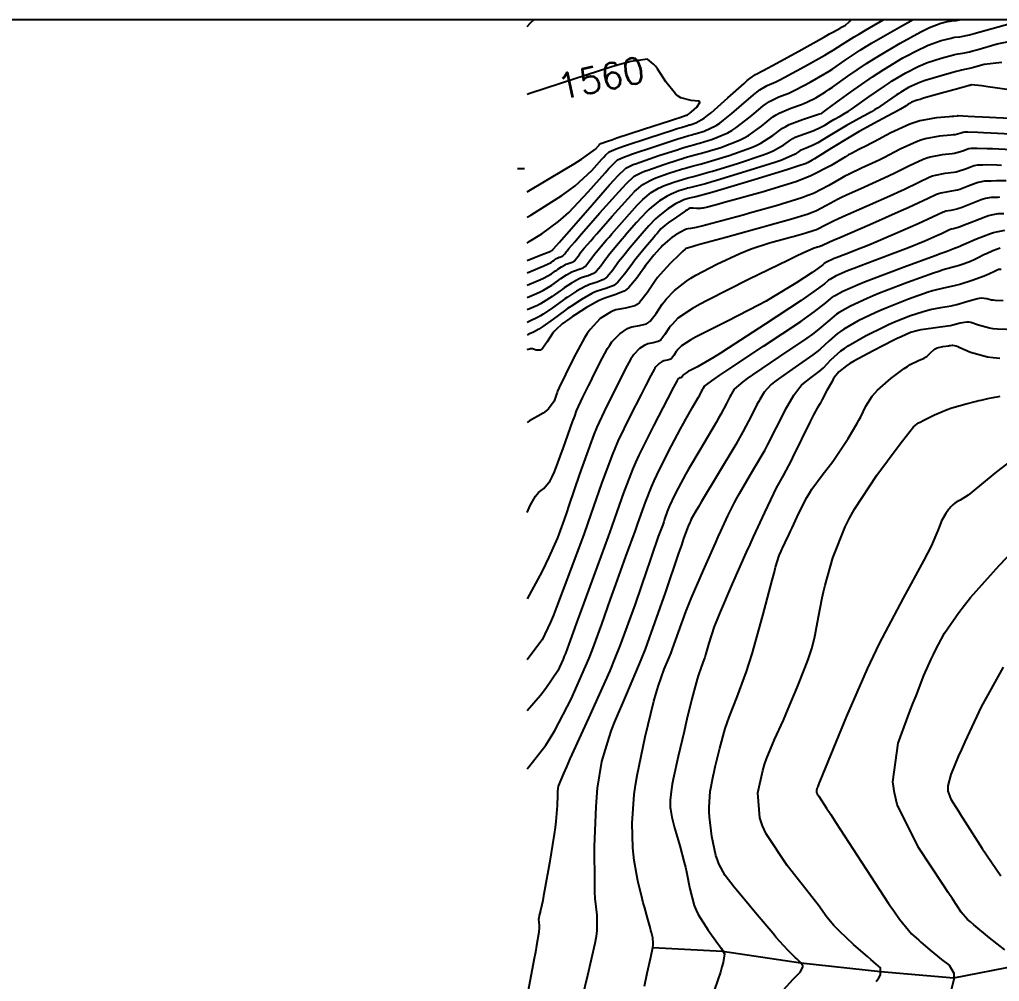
# Model space of a CAD drawing. Header units: metres. Extents: x 837117 to 838479, y 1189012 to 1191015.
# Drawn here: x 837401.5 to 837546.3, y 1190871.8 to 1191013.9 of the extents above; entities that cross this region are included whole.
import ezdxf

# ---------------------------------------------------------------- set-up
doc = ezdxf.new("R2010")
doc.units = ezdxf.units.M
doc.header["$LTSCALE"] = 0.3
for name, color, linetype in [('COTAS 10', 1, 'Continuous'), ('COTAS INT', 252, 'Continuous'), ('DRENAJE', 5, 'Continuous'), ('MARCO IMP', 130, 'Continuous')]:
    doc.layers.add(name, color=color, linetype=linetype)
doc.styles.get("Standard").update_dxf_attribs({"font": 'simplex.shx'})

msp = doc.modelspace()

# ---------------------------------------------------------------- linework, layer by layer
at = {"layer": 'COTAS 10'}
for points in [[(837476.51, 1191012.86), (837477.03, 1191013.38), (837477.58, 1191013.87)], [(837476.51, 1190974.64), (837477.81, 1190975.18), (837478.42, 1190975.44), (837478.95, 1190975.69), (837480.12, 1190976.32), (837480.72, 1190976.76), (837480.89, 1190976.87), (837481.05, 1190976.98), (837481.62, 1190977.36), (837482.16, 1190977.66), (837482.3, 1190977.73), (837482.44, 1190977.78), (837482.9, 1190977.92), (837483.31, 1190978.09), (837483.42, 1190978.17), (837483.52, 1190978.25), (837483.87, 1190978.67), (837484.24, 1190979.19), (837484.36, 1190979.34), (837484.48, 1190979.49), (837484.96, 1190980.08), (837485.91, 1190981.18), (837486.32, 1190981.66), (837486.8, 1190982.21), (837489.09, 1190984.83), (837491.43, 1190987.45), (837491.95, 1190987.99), (837492.41, 1190988.46), (837493.6, 1190989.52), (837494.69, 1190990.11), (837495.09, 1190990.29), (837495.53, 1190990.47), (837497.46, 1190991.16), (837499.33, 1190991.76), (837499.73, 1190991.88), (837500.08, 1190991.99), (837500.93, 1190992.21), (837502.08, 1190992.52), (837502.62, 1190992.68), (837503.26, 1190992.87), (837506.38, 1190993.81), (837509.65, 1190994.96), (837510.38, 1190995.28), (837511.04, 1190995.6), (837512.81, 1190996.76), (837514.26, 1190997.84), (837514.73, 1190998.1), (837515.22, 1190998.35), (837517.21, 1190999.13), (837518.96, 1190999.69), (837519.3, 1190999.79), (837519.57, 1190999.88), (837519.96, 1191000), (837520, 1191000.01), (837520.66, 1191000.49), (837521.6, 1191001.17), (837524.3, 1191003.14), (837527.54, 1191005.4), (837528.39, 1191005.96), (837529.22, 1191006.5), (837532.05, 1191008.2), (837534.55, 1191009.52), (837535.18, 1191009.81), (837535.77, 1191010.08), (837537.68, 1191010.76), (837539.15, 1191011.14), (837539.46, 1191011.21), (837539.74, 1191011.26), (837540.44, 1191011.34), (837541.86, 1191011.63), (837542.59, 1191011.82), (837543.48, 1191012.05), (837547.89, 1191013.31)], [(837476.51, 1190988.42), (837482.13, 1190991.76), (837483.46, 1190992.57), (837484.56, 1190993.26), (837486.6, 1190994.71), (837487.06, 1190995.22), (837487.15, 1190995.33), (837487.23, 1190995.41), (837487.39, 1190995.57), (837488.41, 1190995.92), (837489.02, 1190996.13), (837489.78, 1190996.38), (837493.74, 1190997.69), (837497.69, 1190998.98), (837498.45, 1190999.23), (837499.06, 1190999.43), (837500.03, 1190999.74), (837500.07, 1190999.75), (837500.09, 1190999.76), (837500.11, 1190999.76), (837500.21, 1190999.8), (837500.5, 1191000), (837500.5, 1191000), (837500.63, 1191000.11), (837500.79, 1191000.25), (837501.58, 1191000.95), (837502.03, 1191001.63), (837501.98, 1191001.75), (837501.85, 1191001.84), (837500.77, 1191001.93), (837499.23, 1191002.29), (837498.82, 1191002.56), (837498.42, 1191002.89), (837497.03, 1191004.7), (837495.79, 1191006.58), (837495.49, 1191006.97), (837495.2, 1191007.3), (837494.29, 1191008.01), (837491.83, 1191007.67), (837490.56, 1191007.33), (837489.04, 1191006.89), (837481.43, 1191004.44), (837476.92, 1191002.94), (837476.51, 1191002.8)], [(837555.84, 1190996.55), (837545.02, 1190997.1), (837543.97, 1190997.15), (837543.11, 1190997.19), (837541.62, 1190997.25), (837541.41, 1190997.25), (837541.35, 1190997.24), (837541.3, 1190997.24), (837541.14, 1190997.24), (837540.94, 1190997.2), (837540.87, 1190997.18), (837540.8, 1190997.16), (837540.47, 1190997.03), (837539.78, 1190996.87), (837539.47, 1190996.83), (837539.12, 1190996.79), (837537.43, 1190996.63), (837535.31, 1190996.24), (837534.69, 1190996.05), (837534.06, 1190995.82), (837531.65, 1190994.71), (837529.25, 1190993.46), (837528.62, 1190993.15), (837528.01, 1190992.85), (837525.94, 1190991.91), (837524.01, 1190991), (837523.48, 1190990.73), (837522.96, 1190990.44), (837521.11, 1190989.34), (837518.81, 1190988.18), (837518, 1190987.86), (837517.13, 1190987.53), (837513.34, 1190986.36), (837509.4, 1190985.28), (837508.42, 1190985), (837507.49, 1190984.75), (837504.53, 1190983.93), (837502.34, 1190983.34), (837501.89, 1190983.24), (837501.51, 1190983.15), (837500.71, 1190983.02), (837500.25, 1190982.96), (837500.09, 1190982.9), (837499.92, 1190982.84), (837499.18, 1190982.48), (837498.38, 1190982), (837498.17, 1190981.85), (837497.96, 1190981.71), (837497.25, 1190981.15), (837496.52, 1190980.48), (837496.31, 1190980.25), (837496.09, 1190980.02), (837495.23, 1190979.05), (837494.3, 1190977.88), (837494.02, 1190977.52), (837493.75, 1190977.14), (837492.7, 1190975.63), (837491.55, 1190974.27), (837491.2, 1190973.99), (837490.85, 1190973.75), (837489.49, 1190973.19), (837487.98, 1190972.73), (837487.53, 1190972.54), (837487.07, 1190972.33), (837485.31, 1190971.34), (837483.63, 1190970.26), (837483.22, 1190969.99), (837482.84, 1190969.73), (837481.68, 1190968.91), (837480.74, 1190968.05), (837480.5, 1190967.77), (837480.27, 1190967.48), (837479.49, 1190966.27), (837478.79, 1190965.28), (837478.61, 1190965.12), (837478.44, 1190965.01), (837477.84, 1190965.02), (837477.3, 1190965.24), (837477.16, 1190965.25), (837477.02, 1190965.25), (837476.55, 1190965.08), (837476.51, 1190965.06)], [(837546.98, 1190985.19), (837546.09, 1190985.16), (837545.06, 1190984.98), (837544.69, 1190984.87), (837544.28, 1190984.74), (837542.53, 1190984.06), (837540.87, 1190983.38), (837540.52, 1190983.25), (837540.22, 1190983.14), (837539.54, 1190982.95), (837539.17, 1190982.89), (837539.06, 1190982.85), (837538.95, 1190982.81), (837538.52, 1190982.61), (837537.75, 1190982.24), (837537.42, 1190982.09), (837537.05, 1190981.93), (837535.28, 1190981.15), (837532.87, 1190980.16), (837532.1, 1190979.86), (837531.28, 1190979.54), (837527.92, 1190978.28), (837524.79, 1190977.1), (837524.11, 1190976.84), (837523.52, 1190976.6), (837522.06, 1190975.95), (837521.25, 1190975.49), (837521.07, 1190975.37), (837520.9, 1190975.25), (837520.44, 1190974.84), (837518.89, 1190973.68), (837518.04, 1190973.09), (837517, 1190972.39), (837511.71, 1190968.88), (837506.23, 1190965.31), (837505.07, 1190964.58), (837504.06, 1190963.95), (837501.71, 1190962.58), (837500.6, 1190962.03), (837500.38, 1190961.91), (837500.19, 1190961.8), (837499.81, 1190961.56), (837499.67, 1190961.41), (837499.64, 1190961.37), (837499.6, 1190961.33), (837499.5, 1190961.17), (837499.4, 1190961.05), (837499.37, 1190961.02), (837499.34, 1190961), (837499.23, 1190960.97), (837499.1, 1190960.95), (837499.06, 1190960.94), (837499.03, 1190960.93), (837498.9, 1190960.84), (837498.77, 1190960.7), (837498.73, 1190960.65), (837498.7, 1190960.6), (837498.57, 1190960.35), (837497.97, 1190959.2), (837497.65, 1190958.58), (837497.26, 1190957.82), (837495.24, 1190953.96), (837493.05, 1190949.54), (837492.54, 1190948.44), (837492.08, 1190947.38), (837490.75, 1190943.96), (837489.44, 1190940.18), (837488.98, 1190938.89), (837488.48, 1190937.5), (837486.32, 1190931.61), (837484.29, 1190926.09), (837483.87, 1190924.92), (837483.5, 1190923.92), (837482.69, 1190921.61), (837482.18, 1190920.24), (837482.01, 1190919.82), (837481.83, 1190919.39), (837481.07, 1190917.68), (837479.3, 1190915.05), (837478.48, 1190914.03), (837477.52, 1190912.88), (837476.51, 1190911.76)], [(837548.68, 1190968.06), (837546.01, 1190968.14), (837545.39, 1190968.2), (837544.83, 1190968.28), (837543.23, 1190968.72), (837542.06, 1190969.1), (837541.76, 1190969.15), (837541.47, 1190969.17), (837540.51, 1190969.03), (837539.4, 1190968.73), (837539.02, 1190968.65), (837538.61, 1190968.58), (837536.85, 1190968.34), (837535.09, 1190968.1), (837534.67, 1190968.03), (837534.29, 1190967.95), (837533.18, 1190967.64), (837531.78, 1190967.02), (837531.22, 1190966.75), (837530.58, 1190966.44), (837527.66, 1190964.95), (837524.8, 1190963.39), (837524.2, 1190963.04), (837523.69, 1190962.72), (837522.57, 1190961.85), (837521.95, 1190961.03), (837521.76, 1190960.74), (837521.57, 1190960.42), (837520.82, 1190959.06), (837520.11, 1190957.73), (837519.95, 1190957.43), (837519.8, 1190957.17), (837519.39, 1190956.47), (837518.85, 1190955.47), (837518.61, 1190955.01), (837518.34, 1190954.47), (837517.07, 1190951.88), (837515.74, 1190949.17), (837515.43, 1190948.56), (837515.14, 1190948.01), (837514.33, 1190946.54), (837513.52, 1190945.04), (837513.23, 1190944.48), (837512.92, 1190943.85), (837511.57, 1190941.03), (837509.91, 1190937.45), (837509.41, 1190936.34), (837508.88, 1190935.17), (837506.8, 1190930.51), (837504.93, 1190926.12), (837504.53, 1190925.12), (837504.18, 1190924.22), (837503.35, 1190921.73), (837502.88, 1190920.04), (837502.76, 1190919.65), (837502.64, 1190919.27), (837502.23, 1190918.18), (837501.79, 1190916.91), (837501.65, 1190916.43), (837501.49, 1190915.9), (837500.87, 1190913.51), (837500.14, 1190910.53), (837499.93, 1190909.63), (837499.7, 1190908.69), (837498.83, 1190905), (837498.09, 1190901.63), (837497.95, 1190900.89), (837497.84, 1190900.23), (837497.65, 1190898.56), (837497.68, 1190897.49), (837497.7, 1190897.21), (837497.73, 1190896.94), (837497.89, 1190896.04), (837498.2, 1190894.88), (837498.32, 1190894.44), (837498.46, 1190893.96), (837499.08, 1190891.8), (837499.74, 1190889.32), (837499.91, 1190888.64), (837500.06, 1190887.94), (837500.54, 1190885.44), (837501.22, 1190882.97), (837501.49, 1190882.3), (837501.8, 1190881.65), (837503.25, 1190879.33), (837504.65, 1190877.42), (837504.93, 1190877.01), (837505.17, 1190876.66), (837505.66, 1190875.86), (837505.48, 1190874.57), (837505.31, 1190873.93), (837505.08, 1190873.15), (837503.77, 1190869.28)], [(837546.87, 1190918.21), (837543.61, 1190912.36), (837541.2, 1190907.18), (837540.68, 1190906.03), (837540.23, 1190905.01), (837539.12, 1190902.36), (837538.7, 1190900.67), (837538.68, 1190900.26), (837538.7, 1190899.87), (837539.12, 1190898.68), (837540.25, 1190896.94), (837540.71, 1190896.2), (837541.25, 1190895.36), (837543.73, 1190891.42), (837546.49, 1190887.35)]]:
    msp.add_lwpolyline(points, dxfattribs=at)
at = {"layer": 'COTAS INT'}
for points in [[(837476.51, 1190984.66), (837477.06, 1190985), (837481.65, 1190987.89), (837482.68, 1190988.61), (837483.61, 1190989.31), (837486.08, 1190991.56), (837487.56, 1190993.23), (837487.86, 1190993.57), (837488.11, 1190993.84), (837488.63, 1190994.36), (837489.66, 1190994.76), (837490.24, 1190994.96), (837490.93, 1190995.2), (837494.49, 1190996.38), (837498.02, 1190997.54), (837498.7, 1190997.76), (837499.26, 1190997.94), (837500.21, 1190998.24), (837500.47, 1190998.31), (837500.59, 1190998.34), (837500.74, 1190998.39), (837501.44, 1190998.6), (837502.69, 1190999.32), (837503.18, 1190999.69), (837503.57, 1191000), (837503.72, 1191000.12), (837506.2, 1191002.29), (837508.57, 1191004.43), (837509.05, 1191004.85), (837509.45, 1191005.19), (837510.24, 1191005.78), (837511.4, 1191006.36), (837512.03, 1191006.7), (837512.79, 1191007.11), (837516.65, 1191009.23), (837520.46, 1191011.34), (837521.2, 1191011.75), (837521.79, 1191012.08), (837522.75, 1191012.62), (837522.9, 1191012.71), (837522.98, 1191012.75), (837523.08, 1191012.81), (837523.54, 1191013.07), (837524.11, 1191013.52), (837524.27, 1191013.7), (837524.42, 1191013.87)], [(837476.51, 1190980.86), (837476.84, 1190981.08), (837478.69, 1190982.23), (837481.17, 1190984.02), (837481.91, 1190984.66), (837482.66, 1190985.36), (837485.55, 1190988.41), (837488.05, 1190991.24), (837488.56, 1190991.81), (837488.99, 1190992.27), (837489.87, 1190993.15), (837490.92, 1190993.6), (837491.45, 1190993.79), (837492.08, 1190994.02), (837495.23, 1190995.07), (837498.35, 1190996.09), (837498.96, 1190996.29), (837499.47, 1190996.45), (837500.39, 1190996.73), (837500.87, 1190996.86), (837501.1, 1190996.93), (837501.37, 1190997.01), (837502.68, 1190997.4), (837504.43, 1190998.23), (837504.98, 1190998.58), (837505.55, 1190998.99), (837506.76, 1191000), (837507.85, 1191000.91), (837509.99, 1191002.78), (837510.47, 1191003.16), (837510.89, 1191003.48), (837511.99, 1191004.12), (837513.29, 1191004.69), (837513.84, 1191004.97), (837514.48, 1191005.3), (837517.49, 1191006.93), (837520.51, 1191008.63), (837521.17, 1191009.01), (837521.74, 1191009.35), (837523.14, 1191010.25), (837524.85, 1191011.33), (837525.61, 1191011.78), (837526.51, 1191012.3), (837529.25, 1191013.87)], [(837476.51, 1190978.27), (837477.6, 1190978.7), (837478.37, 1190979.01), (837478.99, 1190979.25), (837480.01, 1190979.67), (837480.06, 1190979.71), (837480.08, 1190979.72), (837480.09, 1190979.73), (837480.14, 1190979.76), (837480.19, 1190979.79), (837480.2, 1190979.8), (837480.22, 1190979.8), (837480.26, 1190979.82), (837480.29, 1190979.83), (837480.3, 1190979.84), (837480.31, 1190979.84), (837480.34, 1190979.88), (837480.38, 1190979.93), (837480.39, 1190979.94), (837480.4, 1190979.96), (837480.44, 1190980.01), (837481.24, 1190980.93), (837482.33, 1190982.18), (837485.48, 1190985.78), (837488.71, 1190989.45), (837489.38, 1190990.18), (837489.94, 1190990.78), (837491.12, 1190991.94), (837492.18, 1190992.44), (837492.66, 1190992.62), (837493.23, 1190992.83), (837495.97, 1190993.77), (837498.67, 1190994.65), (837499.21, 1190994.82), (837499.67, 1190994.96), (837500.57, 1190995.23), (837501.28, 1190995.41), (837501.61, 1190995.51), (837502, 1190995.63), (837503.91, 1190996.2), (837506.17, 1190997.14), (837506.78, 1190997.48), (837507.38, 1190997.86), (837509.5, 1190999.53), (837510.06, 1191000), (837511.42, 1191001.14), (837511.89, 1191001.48), (837512.33, 1191001.77), (837513.73, 1191002.46), (837515.18, 1191003.02), (837515.66, 1191003.24), (837516.18, 1191003.49), (837518.32, 1191004.62), (837520.56, 1191005.92), (837521.14, 1191006.27), (837521.69, 1191006.62), (837523.53, 1191007.88), (837525.75, 1191009.35), (837526.54, 1191009.84), (837527.41, 1191010.37), (837531.21, 1191012.57), (837533.56, 1191013.87)], [(837476.51, 1190976.46), (837477.71, 1190976.94), (837478.4, 1190977.23), (837478.97, 1190977.47), (837480.07, 1190978), (837480.39, 1190978.24), (837480.48, 1190978.3), (837480.57, 1190978.36), (837480.88, 1190978.56), (837481.18, 1190978.73), (837481.25, 1190978.76), (837481.33, 1190978.79), (837481.58, 1190978.87), (837481.8, 1190978.96), (837481.86, 1190979), (837481.92, 1190979.05), (837482.11, 1190979.27), (837482.31, 1190979.56), (837482.37, 1190979.64), (837482.44, 1190979.72), (837482.7, 1190980.04), (837483.57, 1190981.05), (837484.03, 1190981.57), (837484.57, 1190982.2), (837487.28, 1190985.31), (837490.07, 1190988.45), (837490.66, 1190989.08), (837491.17, 1190989.62), (837492.36, 1190990.73), (837493.43, 1190991.28), (837493.88, 1190991.46), (837494.38, 1190991.65), (837496.71, 1190992.46), (837499, 1190993.2), (837499.47, 1190993.35), (837499.87, 1190993.48), (837500.75, 1190993.72), (837501.68, 1190993.97), (837502.11, 1190994.09), (837502.63, 1190994.25), (837505.15, 1190995), (837507.91, 1190996.05), (837508.58, 1190996.38), (837509.21, 1190996.73), (837511.16, 1190998.15), (837512.84, 1190999.49), (837513.31, 1190999.79), (837513.67, 1191000), (837513.77, 1191000.06), (837515.47, 1191000.79), (837517.07, 1191001.35), (837517.48, 1191001.52), (837517.87, 1191001.68), (837519.16, 1191002.32), (837520.61, 1191003.21), (837521.11, 1191003.53), (837521.64, 1191003.9), (837523.92, 1191005.51), (837526.65, 1191007.38), (837527.47, 1191007.9), (837528.32, 1191008.43), (837531.63, 1191010.39), (837534.68, 1191012.04), (837535.37, 1191012.39), (837535.99, 1191012.69), (837537.66, 1191013.35), (837538.76, 1191013.62), (837539.02, 1191013.66), (837539.26, 1191013.7), (837539.98, 1191013.74), (837540.62, 1191013.87)], [(837476.51, 1190972.82), (837477.92, 1190973.41), (837478.45, 1190973.66), (837478.93, 1190973.9), (837480.18, 1190974.65), (837481.05, 1190975.28), (837481.29, 1190975.45), (837481.52, 1190975.61), (837482.36, 1190976.15), (837483.14, 1190976.59), (837483.35, 1190976.69), (837483.54, 1190976.77), (837484.21, 1190976.98), (837484.82, 1190977.22), (837484.97, 1190977.33), (837485.13, 1190977.46), (837485.64, 1190978.06), (837486.17, 1190978.81), (837486.34, 1190979.03), (837486.52, 1190979.26), (837487.22, 1190980.12), (837488.24, 1190981.31), (837488.62, 1190981.75), (837489.04, 1190982.23), (837490.89, 1190984.36), (837492.79, 1190986.45), (837493.23, 1190986.9), (837493.64, 1190987.3), (837494.84, 1190988.31), (837495.95, 1190988.95), (837496.3, 1190989.12), (837496.68, 1190989.29), (837498.2, 1190989.85), (837499.65, 1190990.31), (837499.98, 1190990.41), (837500.28, 1190990.5), (837501.11, 1190990.71), (837502.48, 1190991.07), (837503.13, 1190991.26), (837503.89, 1190991.49), (837507.62, 1190992.61), (837511.39, 1190993.87), (837512.19, 1190994.18), (837512.87, 1190994.47), (837514.46, 1190995.38), (837515.46, 1190996.12), (837515.78, 1190996.3), (837516.12, 1190996.48), (837517.49, 1190997.01), (837518.86, 1190997.5), (837519.2, 1190997.63), (837519.51, 1190997.77), (837520.49, 1190998.29), (837521.36, 1190998.82), (837521.61, 1190998.97), (837521.86, 1190999.11), (837522.79, 1190999.62), (837523.42, 1191000), (837524.02, 1191000.36), (837524.46, 1191000.66), (837524.94, 1191000.98), (837527.03, 1191002.46), (837529.31, 1191004.05), (837529.9, 1191004.45), (837530.48, 1191004.82), (837532.47, 1191006.02), (837534.42, 1191007), (837534.98, 1191007.24), (837535.55, 1191007.47), (837537.7, 1191008.17), (837539.53, 1191008.66), (837539.91, 1191008.75), (837540.23, 1191008.83), (837540.91, 1191008.93), (837541.87, 1191009.13), (837542.37, 1191009.26), (837542.97, 1191009.42), (837545.98, 1191010.28), (837549.65, 1191011.03)], [(837546.67, 1191007.55), (837544.07, 1191007.24), (837542.47, 1191006.79), (837542.15, 1191006.7), (837541.89, 1191006.63), (837541.37, 1191006.53), (837540.71, 1191006.39), (837540.35, 1191006.3), (837539.92, 1191006.18), (837537.72, 1191005.58), (837535.33, 1191004.85), (837534.79, 1191004.66), (837534.29, 1191004.48), (837532.89, 1191003.84), (837531.75, 1191003.15), (837531.42, 1191002.94), (837531.07, 1191002.71), (837529.77, 1191001.8), (837528.3, 1191000.8), (837527.86, 1191000.53), (837527.4, 1191000.25), (837526.95, 1191000), (837525.6, 1190999.24), (837523.73, 1190998.21), (837523.23, 1190997.93), (837522.73, 1190997.64), (837520.99, 1190996.58), (837519.45, 1190995.67), (837519.09, 1190995.48), (837518.76, 1190995.3), (837517.76, 1190994.89), (837517.01, 1190994.6), (837516.83, 1190994.5), (837516.65, 1190994.4), (837516.11, 1190994), (837514.7, 1190993.33), (837513.99, 1190993.07), (837513.13, 1190992.77), (837508.85, 1190991.41), (837504.52, 1190990.11), (837503.64, 1190989.85), (837502.88, 1190989.63), (837501.29, 1190989.2), (837500.49, 1190989.01), (837500.24, 1190988.95), (837499.98, 1190988.87), (837498.94, 1190988.55), (837497.82, 1190988.1), (837497.51, 1190987.95), (837497.2, 1190987.79), (837496.08, 1190987.1), (837494.88, 1190986.15), (837494.52, 1190985.81), (837494.14, 1190985.45), (837492.69, 1190983.89), (837491.27, 1190982.25), (837490.91, 1190981.83), (837490.57, 1190981.44), (837489.48, 1190980.15), (837488.56, 1190979.03), (837488.33, 1190978.73), (837488.11, 1190978.44), (837487.4, 1190977.45), (837486.73, 1190976.66), (837486.53, 1190976.5), (837486.33, 1190976.35), (837485.53, 1190976.03), (837484.65, 1190975.76), (837484.39, 1190975.65), (837484.13, 1190975.53), (837483.1, 1190974.95), (837482, 1190974.24), (837481.69, 1190974.02), (837481.38, 1190973.81), (837480.24, 1190972.97), (837478.91, 1190972.11), (837478.48, 1190971.88), (837478.03, 1190971.65), (837476.51, 1190970.99)], [(837551.23, 1191003.02), (837545.66, 1191003.81), (837544.57, 1191003.96), (837543.69, 1191004.07), (837542.16, 1191004.21), (837541.97, 1191004.16), (837541.93, 1191004.15), (837541.9, 1191004.14), (837541.84, 1191004.12), (837541.2, 1191003.95), (837540.8, 1191003.84), (837540.31, 1191003.71), (837537.74, 1191002.99), (837535.11, 1191002.24), (837534.59, 1191002.09), (837534.15, 1191001.95), (837533.31, 1191001.65), (837533.01, 1191001.48), (837532.93, 1191001.42), (837532.84, 1191001.36), (837532.51, 1191001.13), (837531.67, 1191000.63), (837531.26, 1191000.4), (837530.78, 1191000.14), (837530.53, 1191000), (837528.41, 1190998.86), (837525.6, 1190997.32), (837524.85, 1190996.89), (837524.1, 1190996.45), (837521.48, 1190994.86), (837519.39, 1190993.57), (837518.98, 1190993.32), (837518.65, 1190993.11), (837518.04, 1190992.76), (837517.91, 1190992.72), (837517.88, 1190992.7), (837517.85, 1190992.68), (837517.76, 1190992.62), (837516.53, 1190992.2), (837515.79, 1190991.97), (837514.87, 1190991.68), (837510.08, 1190990.21), (837505.15, 1190988.73), (837504.14, 1190988.43), (837503.29, 1190988.18), (837501.46, 1190987.69), (837500.69, 1190987.52), (837500.5, 1190987.48), (837500.31, 1190987.43), (837499.68, 1190987.24), (837498.97, 1190986.92), (837498.73, 1190986.79), (837498.46, 1190986.63), (837497.32, 1190985.89), (837496.12, 1190984.99), (837495.81, 1190984.72), (837495.5, 1190984.45), (837494.5, 1190983.41), (837493.51, 1190982.26), (837493.21, 1190981.92), (837492.91, 1190981.56), (837491.73, 1190980.19), (837490.59, 1190978.79), (837490.31, 1190978.43), (837490.04, 1190978.07), (837489.17, 1190976.85), (837488.34, 1190975.87), (837488.09, 1190975.66), (837487.83, 1190975.48), (837486.85, 1190975.08), (837485.76, 1190974.75), (837485.44, 1190974.61), (837485.11, 1190974.46), (837483.83, 1190973.75), (837482.48, 1190972.86), (837482.1, 1190972.6), (837481.71, 1190972.33), (837480.29, 1190971.3), (837478.88, 1190970.33), (837478.5, 1190970.1), (837478.13, 1190969.89), (837476.82, 1190969.27), (837476.51, 1190969.14)], [(837549.92, 1190999.16), (837543.82, 1190999.47), (837542.65, 1190999.53), (837541.71, 1190999.58), (837540.21, 1190999.65), (837540.18, 1190999.65), (837540.17, 1190999.65), (837540.14, 1190999.65), (837540.12, 1190999.65), (837540.11, 1190999.64), (837540.1, 1190999.64), (837540.06, 1190999.62), (837539.56, 1190999.57), (837539.27, 1190999.55), (837538.9, 1190999.52), (837537, 1190999.36), (837534.54, 1190998.91), (837533.82, 1190998.69), (837533.08, 1190998.43), (837530.28, 1190997.13), (837527.78, 1190995.8), (837527.23, 1190995.52), (837526.75, 1190995.27), (837525.54, 1190994.69), (837524.43, 1190994.11), (837524.01, 1190993.87), (837523.54, 1190993.6), (837521.46, 1190992.3), (837518.43, 1190990.77), (837517.37, 1190990.34), (837516.21, 1190989.92), (837511.23, 1190988.38), (837506.59, 1190987.1), (837505.64, 1190986.84), (837504.84, 1190986.61), (837503.19, 1190986.16), (837502.52, 1190986.01), (837502.34, 1190985.99), (837502.16, 1190985.97), (837501.55, 1190985.97), (837501.05, 1190985.99), (837500.94, 1190986), (837500.85, 1190986), (837500.63, 1190985.99), (837500.52, 1190985.96), (837500.5, 1190985.96), (837500.48, 1190985.95), (837500.43, 1190985.94), (837500.12, 1190985.74), (837499.94, 1190985.62), (837499.72, 1190985.47), (837498.57, 1190984.69), (837497.35, 1190983.83), (837497.09, 1190983.63), (837496.86, 1190983.45), (837496.3, 1190982.94), (837495.74, 1190982.28), (837495.51, 1190982.01), (837495.24, 1190981.69), (837493.99, 1190980.23), (837492.63, 1190978.56), (837492.29, 1190978.13), (837491.97, 1190977.7), (837490.93, 1190976.24), (837489.94, 1190975.07), (837489.64, 1190974.83), (837489.34, 1190974.61), (837488.17, 1190974.14), (837486.87, 1190973.74), (837486.49, 1190973.58), (837486.09, 1190973.39), (837484.57, 1190972.54), (837482.96, 1190971.49), (837482.5, 1190971.17), (837482.04, 1190970.85), (837480.35, 1190969.62), (837478.86, 1190968.54), (837478.53, 1190968.32), (837478.24, 1190968.13), (837477.47, 1190967.71), (837476.87, 1190967.43), (837476.68, 1190967.33), (837476.51, 1190967.24)], [(837550.93, 1190994.49), (837546.22, 1190994.72), (837545.29, 1190994.77), (837544.51, 1190994.8), (837543.04, 1190994.85), (837542.53, 1190994.83), (837542.44, 1190994.83), (837542.13, 1190994.82), (837541.77, 1190994.76), (837541.64, 1190994.72), (837541.49, 1190994.67), (837540.88, 1190994.44), (837540, 1190994.18), (837539.68, 1190994.11), (837539.34, 1190994.06), (837537.85, 1190993.89), (837536.08, 1190993.57), (837535.57, 1190993.41), (837535.04, 1190993.22), (837533.02, 1190992.29), (837530.73, 1190991.12), (837530.02, 1190990.78), (837529.28, 1190990.44), (837526.35, 1190989.13), (837523.59, 1190987.88), (837522.95, 1190987.58), (837522.37, 1190987.29), (837520.76, 1190986.39), (837519.19, 1190985.59), (837518.64, 1190985.37), (837518.04, 1190985.15), (837515.45, 1190984.35), (837512.21, 1190983.46), (837511.2, 1190983.18), (837510.13, 1190982.88), (837505.88, 1190981.7), (837502.19, 1190980.68), (837501.49, 1190980.48), (837500.92, 1190980.32), (837500.02, 1190980.07), (837500.01, 1190980.07), (837500, 1190980.07), (837499.98, 1190980.06), (837499.95, 1190980.04), (837499.94, 1190980.03), (837499.92, 1190980.02), (837499.85, 1190979.96), (837499.47, 1190979.6), (837499.26, 1190979.39), (837499, 1190979.14), (837497.67, 1190977.85), (837496.16, 1190976.23), (837495.78, 1190975.76), (837495.42, 1190975.29), (837494.26, 1190973.52), (837493.14, 1190972.07), (837492.8, 1190971.79), (837492.45, 1190971.57), (837491.08, 1190971.22), (837489.64, 1190971), (837489.23, 1190970.85), (837488.82, 1190970.66), (837487.33, 1190969.69), (837485.83, 1190968.08), (837485.41, 1190967.5), (837484.99, 1190966.86), (837483.47, 1190964.07), (837482.2, 1190961.43), (837481.94, 1190960.89), (837481.72, 1190960.44), (837481.26, 1190959.5), (837481.02, 1190958.96), (837480.94, 1190958.76), (837480.85, 1190958.53), (837480.5, 1190957.52), (837479.7, 1190956.37), (837479.34, 1190956.05), (837478.91, 1190955.74), (837476.85, 1190954.6), (837476.51, 1190954.34)], [(837476.51, 1190941.04), (837476.98, 1190942.07), (837477.78, 1190943.45), (837478, 1190943.74), (837478.22, 1190944), (837479.01, 1190944.6), (837479.92, 1190945.74), (837480.22, 1190946.34), (837480.55, 1190947.05), (837481.89, 1190950.64), (837483.22, 1190954.45), (837483.55, 1190955.3), (837483.84, 1190956.07), (837484.75, 1190958.11), (837485.6, 1190959.78), (837485.87, 1190960.31), (837486.14, 1190960.87), (837487.24, 1190963.14), (837488.42, 1190965.3), (837488.74, 1190965.79), (837489.06, 1190966.24), (837490.22, 1190967.47), (837491.37, 1190968.23), (837491.69, 1190968.37), (837492, 1190968.49), (837493.12, 1190968.66), (837494.17, 1190968.93), (837494.44, 1190969.1), (837494.7, 1190969.31), (837495.57, 1190970.43), (837496.48, 1190971.81), (837496.77, 1190972.18), (837497.07, 1190972.55), (837498.3, 1190973.87), (837500.07, 1190975.25), (837500.72, 1190975.67), (837501.43, 1190976.1), (837504.57, 1190977.76), (837507.94, 1190979.31), (837508.8, 1190979.66), (837509.62, 1190979.99), (837512.35, 1190980.89), (837514.68, 1190981.54), (837515.25, 1190981.7), (837515.81, 1190981.85), (837517.56, 1190982.34), (837518.94, 1190982.77), (837519.27, 1190982.88), (837519.56, 1190983), (837520.41, 1190983.43), (837521.79, 1190984.14), (837522.42, 1190984.43), (837523.16, 1190984.77), (837526.76, 1190986.35), (837530.55, 1190988.02), (837531.41, 1190988.41), (837532.2, 1190988.78), (837534.4, 1190989.87), (837536.02, 1190990.62), (837536.44, 1190990.77), (837536.86, 1190990.9), (837538.27, 1190991.16), (837539.56, 1190991.33), (837539.89, 1190991.4), (837540.22, 1190991.48), (837541.3, 1190991.84), (837542.19, 1190992.19), (837542.4, 1190992.26), (837542.59, 1190992.31), (837543.12, 1190992.41), (837543.57, 1190992.42), (837543.71, 1190992.43), (837543.86, 1190992.43), (837544.45, 1190992.45), (837545.91, 1190992.42), (837546.6, 1190992.39)], [(837547.31, 1190990.03), (837545.87, 1190990.05), (837545.09, 1190990.02), (837544.9, 1190990.02), (837544.71, 1190990.01), (837544.11, 1190989.99), (837543.41, 1190989.87), (837543.16, 1190989.79), (837542.89, 1190989.7), (837541.71, 1190989.25), (837540.43, 1190988.78), (837540.1, 1190988.68), (837539.78, 1190988.6), (837538.7, 1190988.42), (837537.63, 1190988.23), (837537.31, 1190988.13), (837536.99, 1190988.01), (837535.77, 1190987.45), (837533.68, 1190986.44), (837532.81, 1190986.04), (837531.81, 1190985.6), (837527.16, 1190983.56), (837522.74, 1190981.65), (837521.89, 1190981.28), (837521.2, 1190980.98), (837520.06, 1190980.47), (837519.94, 1190980.41), (837519.9, 1190980.4), (837519.85, 1190980.38), (837519.66, 1190980.32), (837519.42, 1190980.25), (837519.35, 1190980.23), (837519.27, 1190980.21), (837518.94, 1190980.12), (837517.25, 1190979.35), (837516.3, 1190978.9), (837515.15, 1190978.34), (837509.25, 1190975.47), (837503.24, 1190972.43), (837502.01, 1190971.77), (837500.97, 1190971.2), (837498.8, 1190969.77), (837497.94, 1190968.84), (837497.72, 1190968.58), (837497.52, 1190968.32), (837496.88, 1190967.35), (837496.27, 1190966.56), (837496.09, 1190966.41), (837495.9, 1190966.29), (837495.16, 1190966.1), (837494.37, 1190965.98), (837494.15, 1190965.89), (837493.93, 1190965.79), (837493.12, 1190965.26), (837492.3, 1190964.39), (837492.07, 1190964.08), (837491.84, 1190963.73), (837491.02, 1190962.21), (837490.09, 1190960.32), (837489.8, 1190959.74), (837489.49, 1190959.13), (837488.25, 1190956.73), (837486.83, 1190953.64), (837486.4, 1190952.59), (837485.96, 1190951.47), (837484.27, 1190946.73), (837482.69, 1190942.07), (837482.32, 1190941), (837481.98, 1190940.03), (837481, 1190937.29), (837479.75, 1190934.46), (837479.25, 1190933.43), (837478.67, 1190932.29), (837476.51, 1190928.28)], [(837546.32, 1190987.62), (837546.08, 1190987.61), (837545.84, 1190987.6), (837545.1, 1190987.58), (837544.23, 1190987.42), (837543.92, 1190987.33), (837543.59, 1190987.22), (837542.12, 1190986.65), (837540.65, 1190986.08), (837540.31, 1190985.96), (837540, 1190985.87), (837539.12, 1190985.69), (837538.4, 1190985.55), (837538.19, 1190985.49), (837537.97, 1190985.41), (837537.14, 1190985.03), (837535.67, 1190984.32), (837535.04, 1190984.04), (837534.31, 1190983.71), (837530.9, 1190982.22), (837527.33, 1190980.7), (837526.51, 1190980.36), (837525.75, 1190980.05), (837523.61, 1190979.22), (837522.19, 1190978.68), (837521.88, 1190978.56), (837521.61, 1190978.45), (837520.94, 1190978.15), (837520.57, 1190977.94), (837520.49, 1190977.89), (837520.41, 1190977.83), (837520.2, 1190977.64), (837519.49, 1190977.11), (837519.11, 1190976.85), (837518.63, 1190976.52), (837516.22, 1190974.92), (837512.88, 1190972.89), (837511.82, 1190972.29), (837510.71, 1190971.69), (837506.22, 1190969.39), (837502.2, 1190967.36), (837501.38, 1190966.93), (837500.7, 1190966.55), (837499.31, 1190965.66), (837498.8, 1190965.13), (837498.68, 1190964.98), (837498.56, 1190964.82), (837498.19, 1190964.26), (837497.84, 1190963.8), (837497.73, 1190963.72), (837497.62, 1190963.65), (837497.19, 1190963.54), (837496.73, 1190963.47), (837496.61, 1190963.42), (837496.48, 1190963.36), (837496.01, 1190963.05), (837495.54, 1190962.55), (837495.4, 1190962.36), (837495.27, 1190962.16), (837494.79, 1190961.28), (837494.03, 1190959.76), (837493.72, 1190959.16), (837493.37, 1190958.47), (837491.75, 1190955.34), (837489.94, 1190951.59), (837489.47, 1190950.51), (837489.02, 1190949.42), (837487.51, 1190945.34), (837485.94, 1190940.79), (837485.45, 1190939.4), (837484.93, 1190937.96), (837482.85, 1190932.26), (837480.86, 1190927.04), (837480.4, 1190925.89), (837479.98, 1190924.87), (837478.75, 1190922.26), (837476.62, 1190919.43), (837476.51, 1190919.3)], [(837476.51, 1190903.16), (837476.77, 1190903.47), (837479.27, 1190906.66), (837479.95, 1190907.71), (837480.62, 1190908.83), (837483.02, 1190913.47), (837485.16, 1190918.28), (837485.67, 1190919.51), (837486.15, 1190920.68), (837487.57, 1190924.55), (837488.85, 1190928.25), (837489.22, 1190929.33), (837489.61, 1190930.42), (837491.11, 1190934.55), (837492.51, 1190938.38), (837492.84, 1190939.28), (837493.14, 1190940.12), (837493.99, 1190942.57), (837494.93, 1190944.95), (837495.28, 1190945.73), (837495.68, 1190946.57), (837497.43, 1190950.07), (837499.2, 1190953.43), (837499.61, 1190954.18), (837499.98, 1190954.86), (837501.02, 1190956.68), (837501.7, 1190957.83), (837501.84, 1190958.09), (837501.97, 1190958.31), (837502.29, 1190958.91), (837502.48, 1190959.29), (837502.53, 1190959.38), (837502.58, 1190959.46), (837502.73, 1190959.72), (837504.15, 1190960.76), (837505, 1190961.34), (837506.04, 1190962.04), (837511.45, 1190965.62), (837516.94, 1190969.29), (837518.03, 1190970.04), (837518.94, 1190970.68), (837520.68, 1190972.03), (837521.39, 1190972.67), (837521.65, 1190972.85), (837521.93, 1190973.04), (837523.18, 1190973.75), (837525.43, 1190974.75), (837526.35, 1190975.12), (837527.39, 1190975.53), (837532.22, 1190977.35), (837536.81, 1190979.03), (837537.69, 1190979.36), (837538.42, 1190979.62), (837539.65, 1190980.08), (837539.78, 1190980.14), (837539.81, 1190980.16), (837539.83, 1190980.17), (837539.89, 1190980.19), (837539.92, 1190980.21), (837539.94, 1190980.21), (837539.97, 1190980.22), (837540.44, 1190980.41), (837540.73, 1190980.53), (837541.08, 1190980.68), (837542.94, 1190981.46), (837544.98, 1190982.25), (837545.45, 1190982.41), (837545.88, 1190982.53), (837547.08, 1190982.75)], [(837546.42, 1190980.08), (837545.35, 1190979.71), (837544.37, 1190979.28), (837544.12, 1190979.16), (837543.89, 1190979.05), (837543.17, 1190978.67), (837542.46, 1190978.31), (837542.23, 1190978.21), (837542.01, 1190978.12), (837541.1, 1190977.77), (837540.22, 1190977.48), (837540.01, 1190977.42), (837539.82, 1190977.37), (837539.26, 1190977.26), (837537.97, 1190976.89), (837537.33, 1190976.67), (837536.55, 1190976.4), (837532.71, 1190975.01), (837528.58, 1190973.44), (837527.63, 1190973.05), (837526.76, 1190972.69), (837524.3, 1190971.55), (837522.61, 1190970.59), (837522.23, 1190970.33), (837521.88, 1190970.08), (837520.92, 1190969.22), (837519.39, 1190967.93), (837518.68, 1190967.41), (837517.84, 1190966.82), (837513.79, 1190964.08), (837509.81, 1190961.4), (837509.02, 1190960.84), (837508.37, 1190960.36), (837507.12, 1190959.27), (837506.73, 1190958.6), (837506.61, 1190958.38), (837506.48, 1190958.14), (837505.99, 1190957.15), (837505.16, 1190955.6), (837504.82, 1190955), (837504.43, 1190954.33), (837502.66, 1190951.33), (837500.8, 1190948.2), (837500.37, 1190947.45), (837499.97, 1190946.75), (837498.82, 1190944.64), (837498.01, 1190943.03), (837497.83, 1190942.64), (837497.66, 1190942.28), (837497.23, 1190941.19), (837496.84, 1190940.05), (837496.7, 1190939.67), (837496.55, 1190939.25), (837495.9, 1190937.49), (837494.94, 1190934.76), (837494.58, 1190933.73), (837494.19, 1190932.59), (837492.46, 1190927.49), (837490.21, 1190921.34), (837489.49, 1190919.53), (837488.72, 1190917.68), (837485.61, 1190910.64), (837482.85, 1190904.64), (837482.32, 1190903.45), (837481.88, 1190902.47), (837481.12, 1190900.64), (837481.03, 1190899.89), (837481.01, 1190899.6), (837480.99, 1190899.27), (837480.95, 1190897.76), (837480.76, 1190895.39), (837480.65, 1190894.52), (837480.52, 1190893.55), (837479.81, 1190889.25), (837479.09, 1190885.22), (837478.94, 1190884.42), (837478.82, 1190883.75), (837478.56, 1190882.47), (837478.46, 1190882.08), (837478.43, 1190881.98), (837478.4, 1190881.87), (837478.3, 1190881.51), (837478.23, 1190881.14), (837478.22, 1190881.03), (837478.22, 1190880.93), (837478.25, 1190880.52), (837478.29, 1190880.05), (837478.29, 1190879.9), (837478.29, 1190879.74), (837478.24, 1190879.07), (837477.92, 1190877.1), (837477.74, 1190876.11), (837477.52, 1190874.93), (837476.51, 1190869.62)], [(837546.58, 1190976.96), (837546.29, 1190976.96), (837546.19, 1190976.93), (837546.08, 1190976.89), (837545.59, 1190976.66), (837544.75, 1190976.27), (837544.41, 1190976.13), (837544.03, 1190975.98), (837542.29, 1190975.34), (837540.46, 1190974.75), (837540.03, 1190974.62), (837539.63, 1190974.52), (837538.46, 1190974.29), (837537.01, 1190973.96), (837536.44, 1190973.79), (837535.8, 1190973.58), (837532.87, 1190972.55), (837529.65, 1190971.3), (837528.83, 1190970.95), (837528.03, 1190970.6), (837525.42, 1190969.35), (837523.3, 1190968.14), (837522.81, 1190967.81), (837522.37, 1190967.5), (837521.17, 1190966.42), (837519.84, 1190965.19), (837519.32, 1190964.78), (837518.75, 1190964.35), (837516.14, 1190962.54), (837513.59, 1190960.76), (837513.05, 1190960.34), (837512.59, 1190959.95), (837511.52, 1190958.82), (837510.88, 1190957.73), (837510.69, 1190957.38), (837510.48, 1190956.99), (837509.68, 1190955.39), (837508.41, 1190952.99), (837507.91, 1190952.1), (837507.34, 1190951.12), (837504.75, 1190946.75), (837502.31, 1190942.67), (837501.84, 1190941.88), (837501.45, 1190941.23), (837500.78, 1190940.07), (837500.65, 1190939.78), (837500.6, 1190939.68), (837500.55, 1190939.56), (837500.33, 1190939.05), (837499.65, 1190937.19), (837499.31, 1190936.21), (837498.91, 1190935.04), (837496.92, 1190929.16), (837494.57, 1190922.51), (837493.95, 1190920.86), (837493.33, 1190919.28), (837491.19, 1190914.26), (837489.36, 1190910), (837488.95, 1190908.9), (837488.57, 1190907.83), (837487.53, 1190904.26), (837486.89, 1190900.31), (837486.76, 1190898.99), (837486.66, 1190897.58), (837486.45, 1190891.71), (837486.46, 1190886.2), (837486.49, 1190885.02), (837486.54, 1190884), (837486.81, 1190881.56), (837486.82, 1190879.3), (837486.7, 1190878.4), (837486.52, 1190877.37), (837485.46, 1190872.64), (837484.24, 1190867.77)], [(837493.85, 1190871.08), (837494.28, 1190872.98), (837494.81, 1190875.34), (837495.08, 1190876.8), (837495.12, 1190877.13), (837495.15, 1190877.42), (837495.11, 1190878.22), (837494.9, 1190879), (837494.82, 1190879.28), (837494.74, 1190879.6), (837494.34, 1190880.97), (837493.84, 1190882.78), (837493.69, 1190883.38), (837493.52, 1190884.01), (837492.88, 1190886.61), (837492.33, 1190889.66), (837492.23, 1190890.57), (837492.15, 1190891.51), (837492.05, 1190895.13), (837492.36, 1190899.41), (837492.55, 1190900.76), (837492.78, 1190902.18), (837493.95, 1190907.9), (837495.26, 1190913.19), (837495.57, 1190914.34), (837495.87, 1190915.36), (837496.76, 1190917.9), (837497.55, 1190919.74), (837497.78, 1190920.31), (837498.01, 1190920.92), (837498.87, 1190923.36), (837499.97, 1190926.37), (837500.36, 1190927.34), (837500.78, 1190928.36), (837502.57, 1190932.53), (837504.35, 1190936.53), (837504.76, 1190937.44), (837505.13, 1190938.27), (837506.18, 1190940.55), (837507.18, 1190942.54), (837507.53, 1190943.18), (837507.92, 1190943.86), (837509.54, 1190946.64), (837511.24, 1190949.56), (837511.67, 1190950.33), (837512.07, 1190951.08), (837513.38, 1190953.63), (837514.48, 1190955.84), (837514.76, 1190956.37), (837515.03, 1190956.87), (837515.92, 1190958.37), (837516.81, 1190959.55), (837517.08, 1190959.84), (837517.36, 1190960.12), (837518.48, 1190961), (837519.65, 1190961.88), (837519.97, 1190962.15), (837520.29, 1190962.44), (837521.41, 1190963.61), (837522.86, 1190964.92), (837523.39, 1190965.3), (837523.98, 1190965.68), (837526.54, 1190967.15), (837529.31, 1190968.52), (837530.02, 1190968.85), (837530.72, 1190969.16), (837533.02, 1190970.1), (837535.05, 1190970.76), (837535.56, 1190970.91), (837536.05, 1190971.03), (837537.65, 1190971.32), (837539.15, 1190971.56), (837539.58, 1190971.66), (837540.02, 1190971.77), (837541.62, 1190972.26), (837543.05, 1190972.68), (837543.37, 1190972.74), (837543.66, 1190972.77), (837544.42, 1190972.69), (837545.13, 1190972.49), (837545.38, 1190972.45), (837545.66, 1190972.43), (837546.85, 1190972.39)], [(837514.41, 1190870.54), (837515.85, 1190872.09), (837516.1, 1190872.36), (837516.84, 1190873.15), (837517.22, 1190873.76), (837517.25, 1190873.91), (837517.24, 1190874.06), (837516.95, 1190874.54), (837516.35, 1190875.09), (837516.15, 1190875.28), (837515.94, 1190875.48), (837515.09, 1190876.34), (837513.81, 1190877.74), (837513.34, 1190878.28), (837512.81, 1190878.89), (837510.49, 1190881.63), (837508.14, 1190884.45), (837507.61, 1190885.11), (837507.12, 1190885.71), (837505.78, 1190887.43), (837504.85, 1190889.14), (837504.63, 1190889.74), (837504.42, 1190890.39), (837503.8, 1190893.16), (837503.45, 1190896.08), (837503.41, 1190896.82), (837503.4, 1190897.52), (837503.59, 1190899.82), (837504.02, 1190902.08), (837504.16, 1190902.76), (837504.32, 1190903.46), (837504.97, 1190906.21), (837505.8, 1190909.14), (837506.07, 1190909.97), (837506.36, 1190910.8), (837507.56, 1190913.84), (837508.93, 1190917.55), (837509.34, 1190918.8), (837509.75, 1190920.15), (837511.33, 1190925.85), (837512.71, 1190931.06), (837513, 1190932.1), (837513.24, 1190932.98), (837513.78, 1190934.7), (837514.08, 1190935.36), (837514.17, 1190935.56), (837514.27, 1190935.78), (837514.67, 1190936.64), (837515.24, 1190937.87), (837515.45, 1190938.31), (837515.67, 1190938.8), (837516.66, 1190940.95), (837517.86, 1190943.29), (837518.23, 1190943.91), (837518.61, 1190944.51), (837520.11, 1190946.55), (837521.67, 1190948.57), (837522.09, 1190949.16), (837522.5, 1190949.75), (837523.97, 1190952), (837525.25, 1190954.14), (837525.55, 1190954.67), (837525.82, 1190955.17), (837526.59, 1190956.76), (837527.52, 1190958.24), (837527.89, 1190958.68), (837528.31, 1190959.12), (837530.24, 1190960.83), (837532.24, 1190962.33), (837532.7, 1190962.64), (837533.12, 1190962.91), (837534.34, 1190963.5), (837535.2, 1190963.86), (837535.4, 1190963.98), (837535.59, 1190964.11), (837536.14, 1190964.66), (837536.7, 1190965.18), (837536.89, 1190965.28), (837537.09, 1190965.38), (837537.96, 1190965.58), (837538.77, 1190965.68), (837538.94, 1190965.7), (837539.08, 1190965.72), (837539.39, 1190965.79), (837539.89, 1190965.66), (837540.15, 1190965.56), (837540.47, 1190965.44), (837542.05, 1190964.75), (837544.52, 1190964.07), (837545.39, 1190963.94), (837546.35, 1190963.84)], [(837528.11, 1190871.75), (837528.47, 1190872.28), (837528.72, 1190872.74), (837528.74, 1190873.78), (837527.72, 1190874.66), (837527.32, 1190875.01), (837526.86, 1190875.41), (837524.76, 1190877.25), (837522.67, 1190879.18), (837522.22, 1190879.64), (837521.82, 1190880.05), (837520.82, 1190881.28), (837519.53, 1190883.07), (837518.94, 1190883.84), (837518.24, 1190884.73), (837514.92, 1190888.92), (837511.83, 1190893.59), (837511.3, 1190894.78), (837510.9, 1190895.92), (837510.6, 1190899.64), (837511.34, 1190902.93), (837511.6, 1190903.8), (837511.87, 1190904.64), (837513.05, 1190907.53), (837514.38, 1190910.39), (837514.74, 1190911.21), (837515.11, 1190912.05), (837516.43, 1190915.19), (837517.56, 1190918.05), (837517.81, 1190918.71), (837518.03, 1190919.31), (837518.6, 1190920.98), (837518.98, 1190922.48), (837519.08, 1190922.97), (837519.18, 1190923.5), (837519.55, 1190925.65), (837520.09, 1190928.42), (837520.31, 1190929.33), (837520.55, 1190930.31), (837521.69, 1190934.34), (837523.49, 1190938.91), (837524.16, 1190940.23), (837524.9, 1190941.56), (837528.21, 1190946.57), (837531.35, 1190950.8), (837531.99, 1190951.65), (837532.53, 1190952.35), (837533.63, 1190953.73), (837534.36, 1190954.28), (837534.67, 1190954.46), (837535.03, 1190954.65), (837536.69, 1190955.46), (837538.59, 1190956.25), (837539.11, 1190956.44), (837539.61, 1190956.62), (837541.38, 1190957.12), (837542.91, 1190957.49), (837543.27, 1190957.58), (837543.61, 1190957.66), (837544.57, 1190957.87), (837545.61, 1190958.08), (837545.98, 1190958.15), (837546.4, 1190958.23)], [(837549.29, 1190949.69), (837545.85, 1190947.08), (837542.83, 1190944.54), (837542.21, 1190944.04), (837541.67, 1190943.63), (837540.51, 1190942.85), (837539.99, 1190942.62), (837539.87, 1190942.55), (837539.76, 1190942.48), (837539.41, 1190942.2), (837539.08, 1190941.82), (837538.97, 1190941.68), (837538.85, 1190941.54), (837538.37, 1190940.91), (837537.88, 1190940.08), (837537.75, 1190939.82), (837537.63, 1190939.53), (837537.22, 1190938.37), (837536.2, 1190936.06), (837535.69, 1190935.05), (837535.08, 1190933.89), (837532.06, 1190928.37), (837528.55, 1190921.71), (837527.63, 1190919.83), (837526.74, 1190917.93), (837523.69, 1190910.94), (837519.79, 1190901.37), (837519.64, 1190901.01), (837519.61, 1190900.92), (837519.57, 1190900.84), (837519.46, 1190900.59), (837519.36, 1190900.36), (837519.34, 1190900.3), (837519.32, 1190900.23), (837519.26, 1190899.97), (837519.29, 1190899.68), (837519.32, 1190899.59), (837519.36, 1190899.5), (837519.6, 1190899.13), (837520.77, 1190897.39), (837521.39, 1190896.43), (837522.15, 1190895.26), (837525.96, 1190889.32), (837529.93, 1190883.26), (837530.78, 1190882.03), (837531.52, 1190880.98), (837533.3, 1190878.79), (837534.38, 1190877.85), (837534.68, 1190877.59), (837534.98, 1190877.33), (837536.07, 1190876.4), (837537.17, 1190875.5), (837537.47, 1190875.25), (837537.77, 1190875.01), (837538.86, 1190874.16), (837539.55, 1190873.01), (837539.59, 1190872.57), (837539.58, 1190872.08), (837539.03, 1190869.9)], [(837547.11, 1190876.44), (837544.82, 1190878.23), (837542.52, 1190880.11), (837542.03, 1190880.55), (837541.61, 1190880.94), (837540.66, 1190882.02), (837539.38, 1190883.98), (837538.75, 1190884.93), (837538.01, 1190886.04), (837534.36, 1190891.54), (837531.2, 1190897.93), (837530.78, 1190899.62), (837530.54, 1190901.28), (837531.32, 1190906.96), (837533.14, 1190911.81), (837533.58, 1190912.94), (837533.98, 1190913.98), (837535.16, 1190916.96), (837536.21, 1190919.37), (837536.54, 1190920.05), (837536.87, 1190920.73), (837538.2, 1190923.23), (837540.3, 1190926.3), (837541.12, 1190927.34), (837542.05, 1190928.47), (837546.29, 1190933.23), (837550.58, 1190937.77)]]:
    msp.add_lwpolyline(points, dxfattribs=at)
at = {"layer": 'DRENAJE'}
for p, q in [((837495.08, 1190876.8), (837505.41, 1190876.26)), ((837505.41, 1190876.26), (837516.95, 1190874.54)), ((837516.95, 1190874.54), (837528.73, 1190873.26)), ((837539.59, 1190872.32), (837549.17, 1190874.18)), ((837528.73, 1190873.26), (837539.59, 1190872.32))]:
    msp.add_line(p, q, dxfattribs=at)
msp.add_polyline3d([(837476.12, 1190991.82, 0), (837475.12, 1190991.82, 0)], dxfattribs=at)
at = {"layer": 'MARCO IMP'}
msp.add_lwpolyline([(837116.51, 1189053.87), (837116.51, 1191013.87), (838476.51, 1191013.87), (838476.51, 1189053.87), (837116.51, 1189053.87)], dxfattribs=at)

# ---------------------------------------------------------------- texts
at = {"layer": 'COTAS 10', "insert": (837481.48, 1191001.98), "char_height": 3.8, "attachment_point": 7, "rotation": 12.2643}
msp.add_mtext('1560', dxfattribs=at)

doc.saveas('drawing.dxf')
